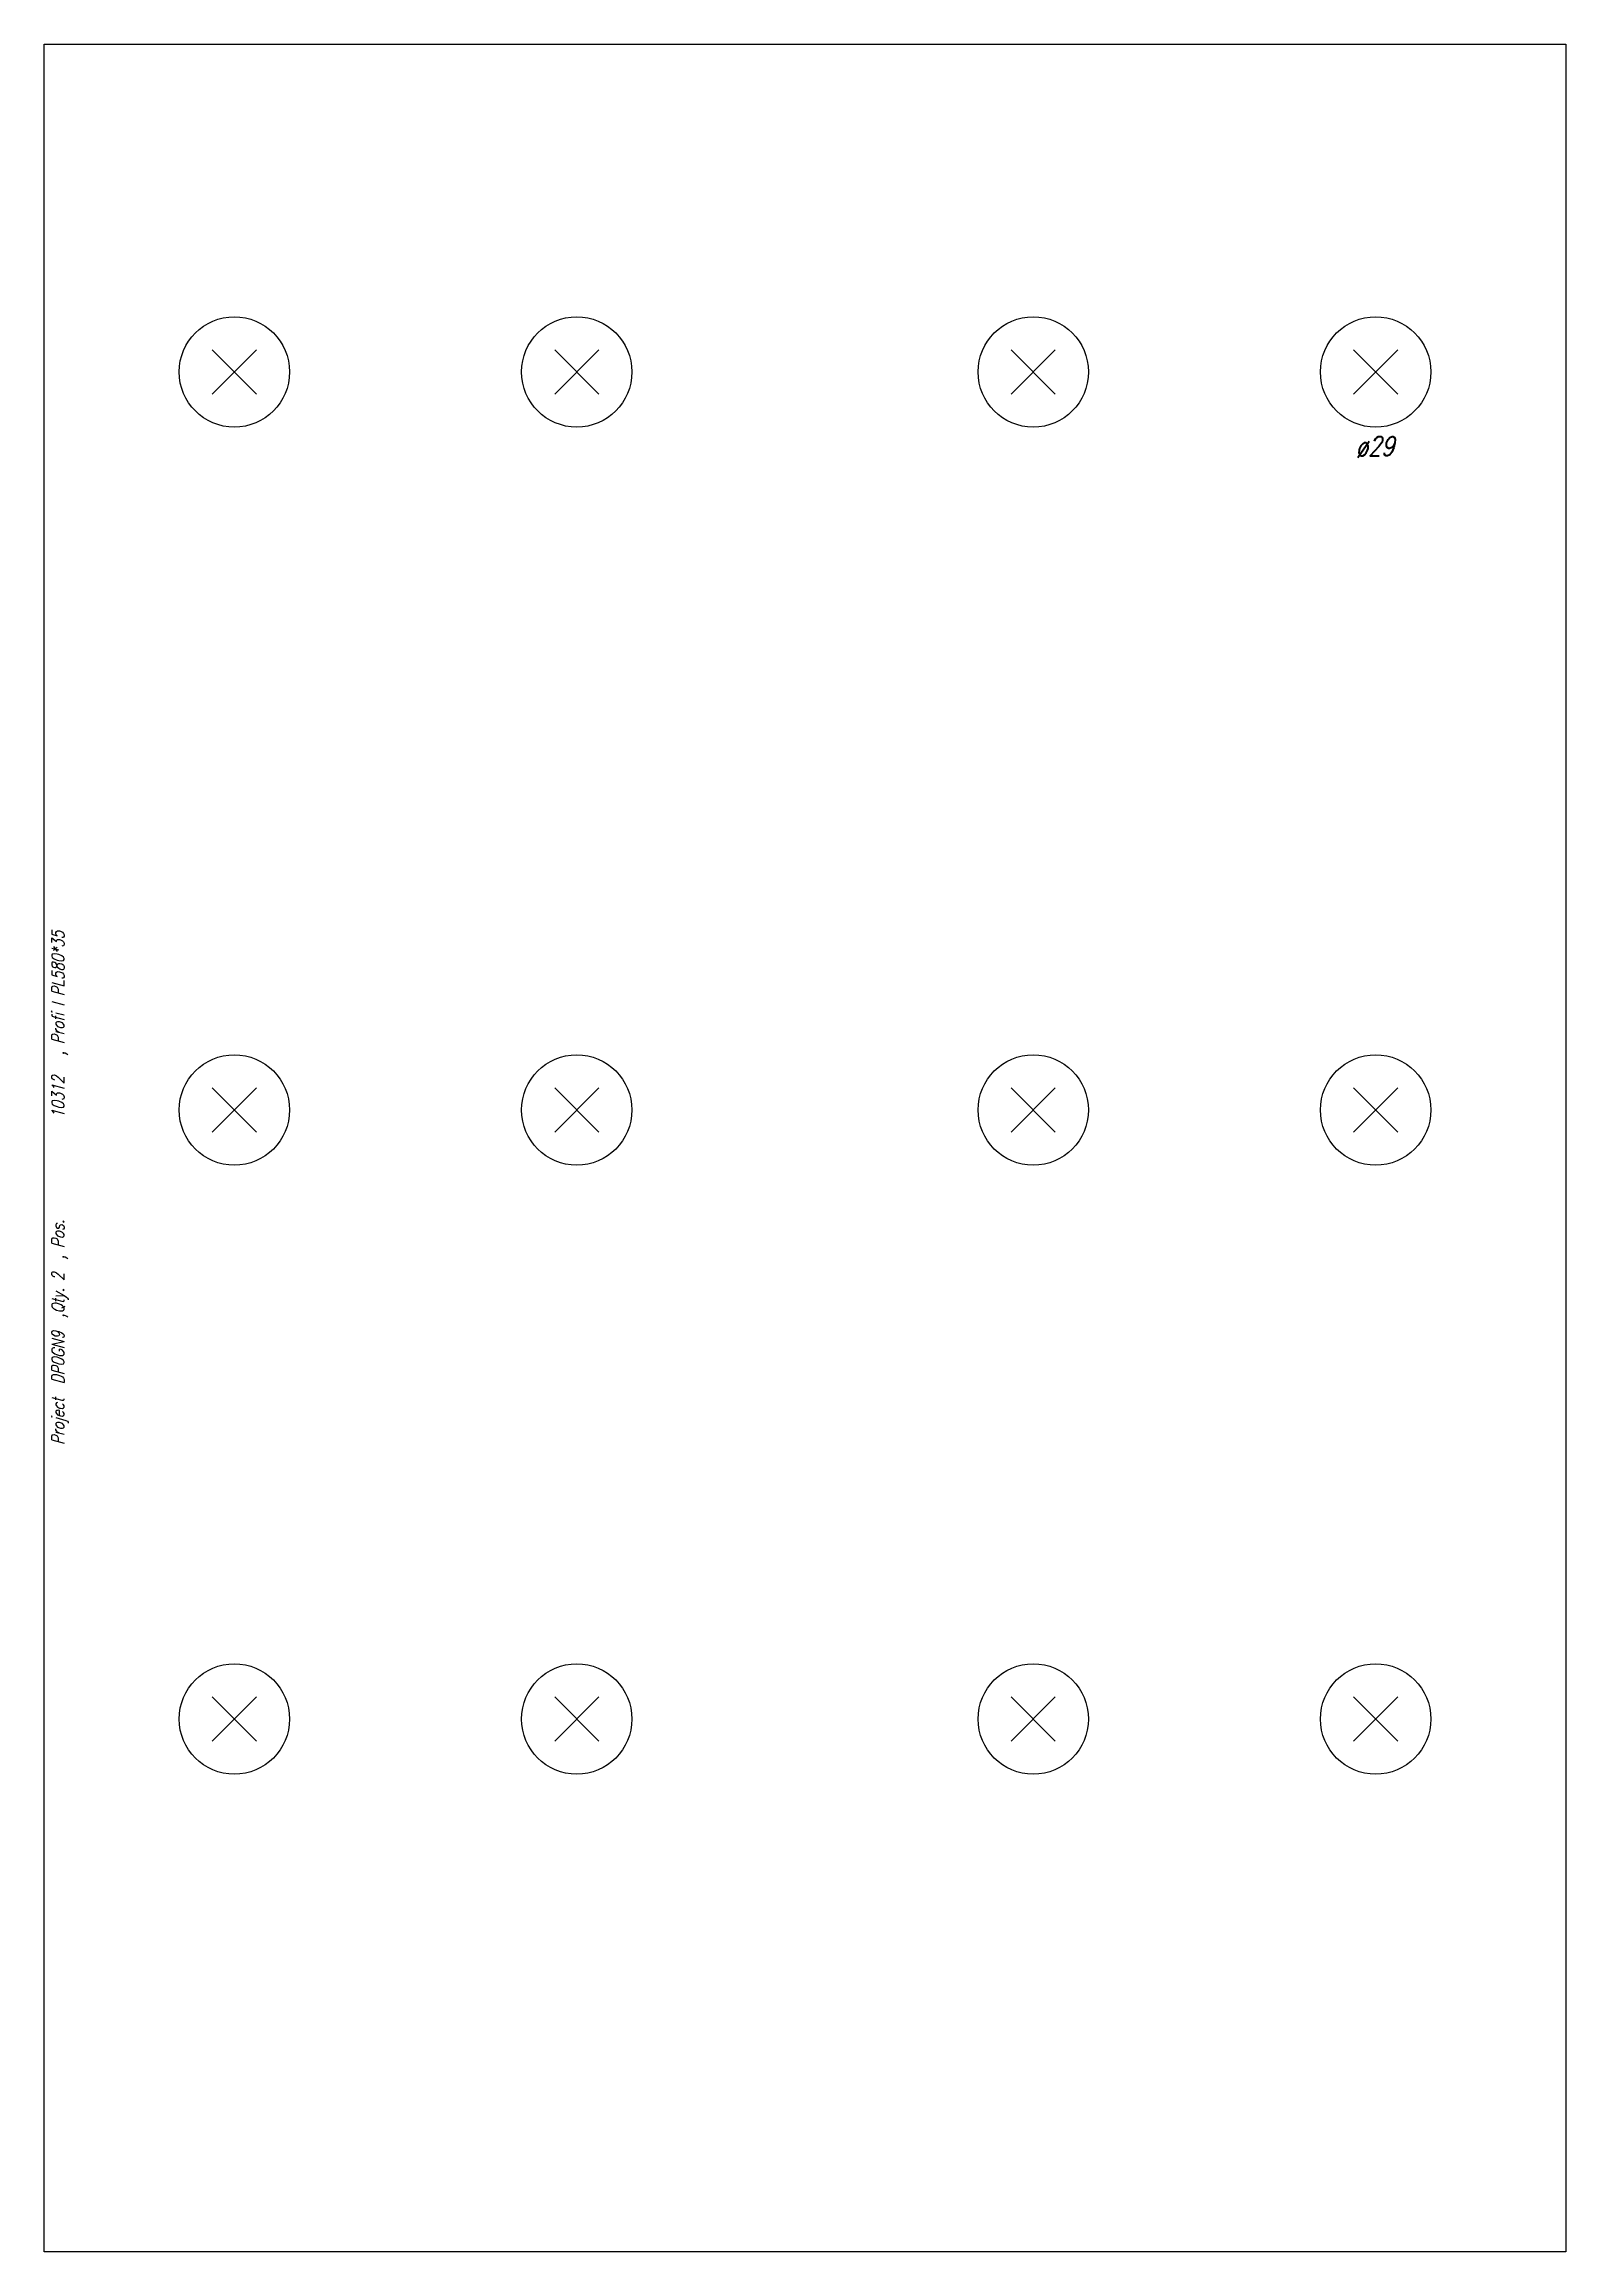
# Model space of a CAD drawing. Extents: x 0 to 400, y -290 to 290.
import ezdxf

# ---------------------------------------------------------------- set-up
doc = ezdxf.new("R2010")
doc.units = 0
doc.header["$LTSCALE"] = 10
for name, color, linetype in [('BEZ_SCHRAUBEN', 7, 'CONTINUOUS'), ('SCHRAUBEN', 7, 'CONTINUOUS'), ('TEILE', 7, 'CONTINUOUS'), ('UNTERSCHRIFT', 7, 'CONTINUOUS')]:
    doc.layers.add(name, color=color, linetype=linetype)
doc.styles.get("Standard").update_dxf_attribs({"font": 'ROMANS'})

msp = doc.modelspace()

# ---------------------------------------------------------------- linework, layer by layer
at = {"layer": 'SCHRAUBEN', "color": 6}
for p, q in [((55.802151, 209.684311), (44.202152, 198.08432)), ((44.202152, 209.684311), (55.802151, 198.08432)), ((145.802155, 209.684311), (134.202148, 198.08432)), ((134.202148, 209.684311), (145.802155, 198.08432)), ((265.802155, 209.684311), (254.202148, 198.08432)), ((254.202148, 209.684311), (265.802155, 198.08432)), ((355.802185, 209.684311), (344.202148, 198.08432)), ((344.202148, 209.684311), (355.802185, 198.08432)), ((44.202152, 15.784316), (55.802151, 4.184315)), ((55.802151, 15.784315), (44.202152, 4.184315)), ((134.202148, 15.784316), (145.802155, 4.184315)), ((145.802155, 15.784315), (134.202148, 4.184315)), ((254.202148, 15.784316), (265.802155, 4.184315)), ((265.802155, 15.784315), (254.202148, 4.184315)), ((344.202148, 15.784316), (355.802185, 4.184315)), ((355.802185, 15.784315), (344.202148, 4.184315)), ((55.802174, -144.215683), (44.202175, -155.815674)), ((44.202175, -144.215683), (55.802174, -155.815674)), ((145.802139, -144.215683), (134.202148, -155.815674)), ((134.202148, -144.215683), (145.802139, -155.815674)), ((265.802124, -144.215683), (254.202133, -155.815674)), ((254.202133, -144.215683), (265.802124, -155.815674)), ((355.802185, -144.215683), (344.202148, -155.815674)), ((344.202148, -144.215683), (355.802185, -155.815674))]:
    msp.add_line(p, q, dxfattribs=at)
at = {"layer": 'SCHRAUBEN', "color": 2}
for centre, radius in [((50.002151, 203.884308), 14.5), ((140.002151, 203.884308), 14.5), ((260.002167, 203.884308), 14.5), ((350.002167, 203.884308), 14.500031), ((50.002151, 9.984315), 14.5), ((140.002151, 9.984315), 14.5), ((260.002167, 9.984315), 14.5), ((350.002167, 9.984315), 14.500031), ((50.002174, -150.015686), 14.5), ((140.002151, -150.015686), 14.499985), ((260.002136, -150.015686), 14.5), ((350.002167, -150.015686), 14.500031)]:
    msp.add_circle(centre, radius, dxfattribs=at)
at = {"layer": 'TEILE', "color": 2}
for p, q in [((0, 289.998169), (400.001556, 289.998169)), ((0, -289.998169), (0, 289.998169)), ((400.001556, 289.998169), (400.001495, -289.998169)), ((400.001495, -289.998169), (0, -289.998169))]:
    msp.add_line(p, q, dxfattribs=at)

# ---------------------------------------------------------------- texts
at = {"layer": 'BEZ_SCHRAUBEN', "color": 2, "oblique": 15, "width": 0.8}
msp.add_text(' ø29', height=5, dxfattribs=at).set_placement((342.002197, 181.884308))
at = {"layer": 'UNTERSCHRIFT', "color": 2, "oblique": 15, "width": 0.8}
for s, p in [('  , Profi l PL580*35', (5.25, 20.799997)), ('10312', (5.25, 7.799996)), ('Project  DP0GN9  ,Qty. 2  , Pos. ', (5.25, -78))]:
    msp.add_text(s, height=3.25, rotation=89.999931, dxfattribs=at).set_placement(p)

doc.saveas('drawing.dxf')
